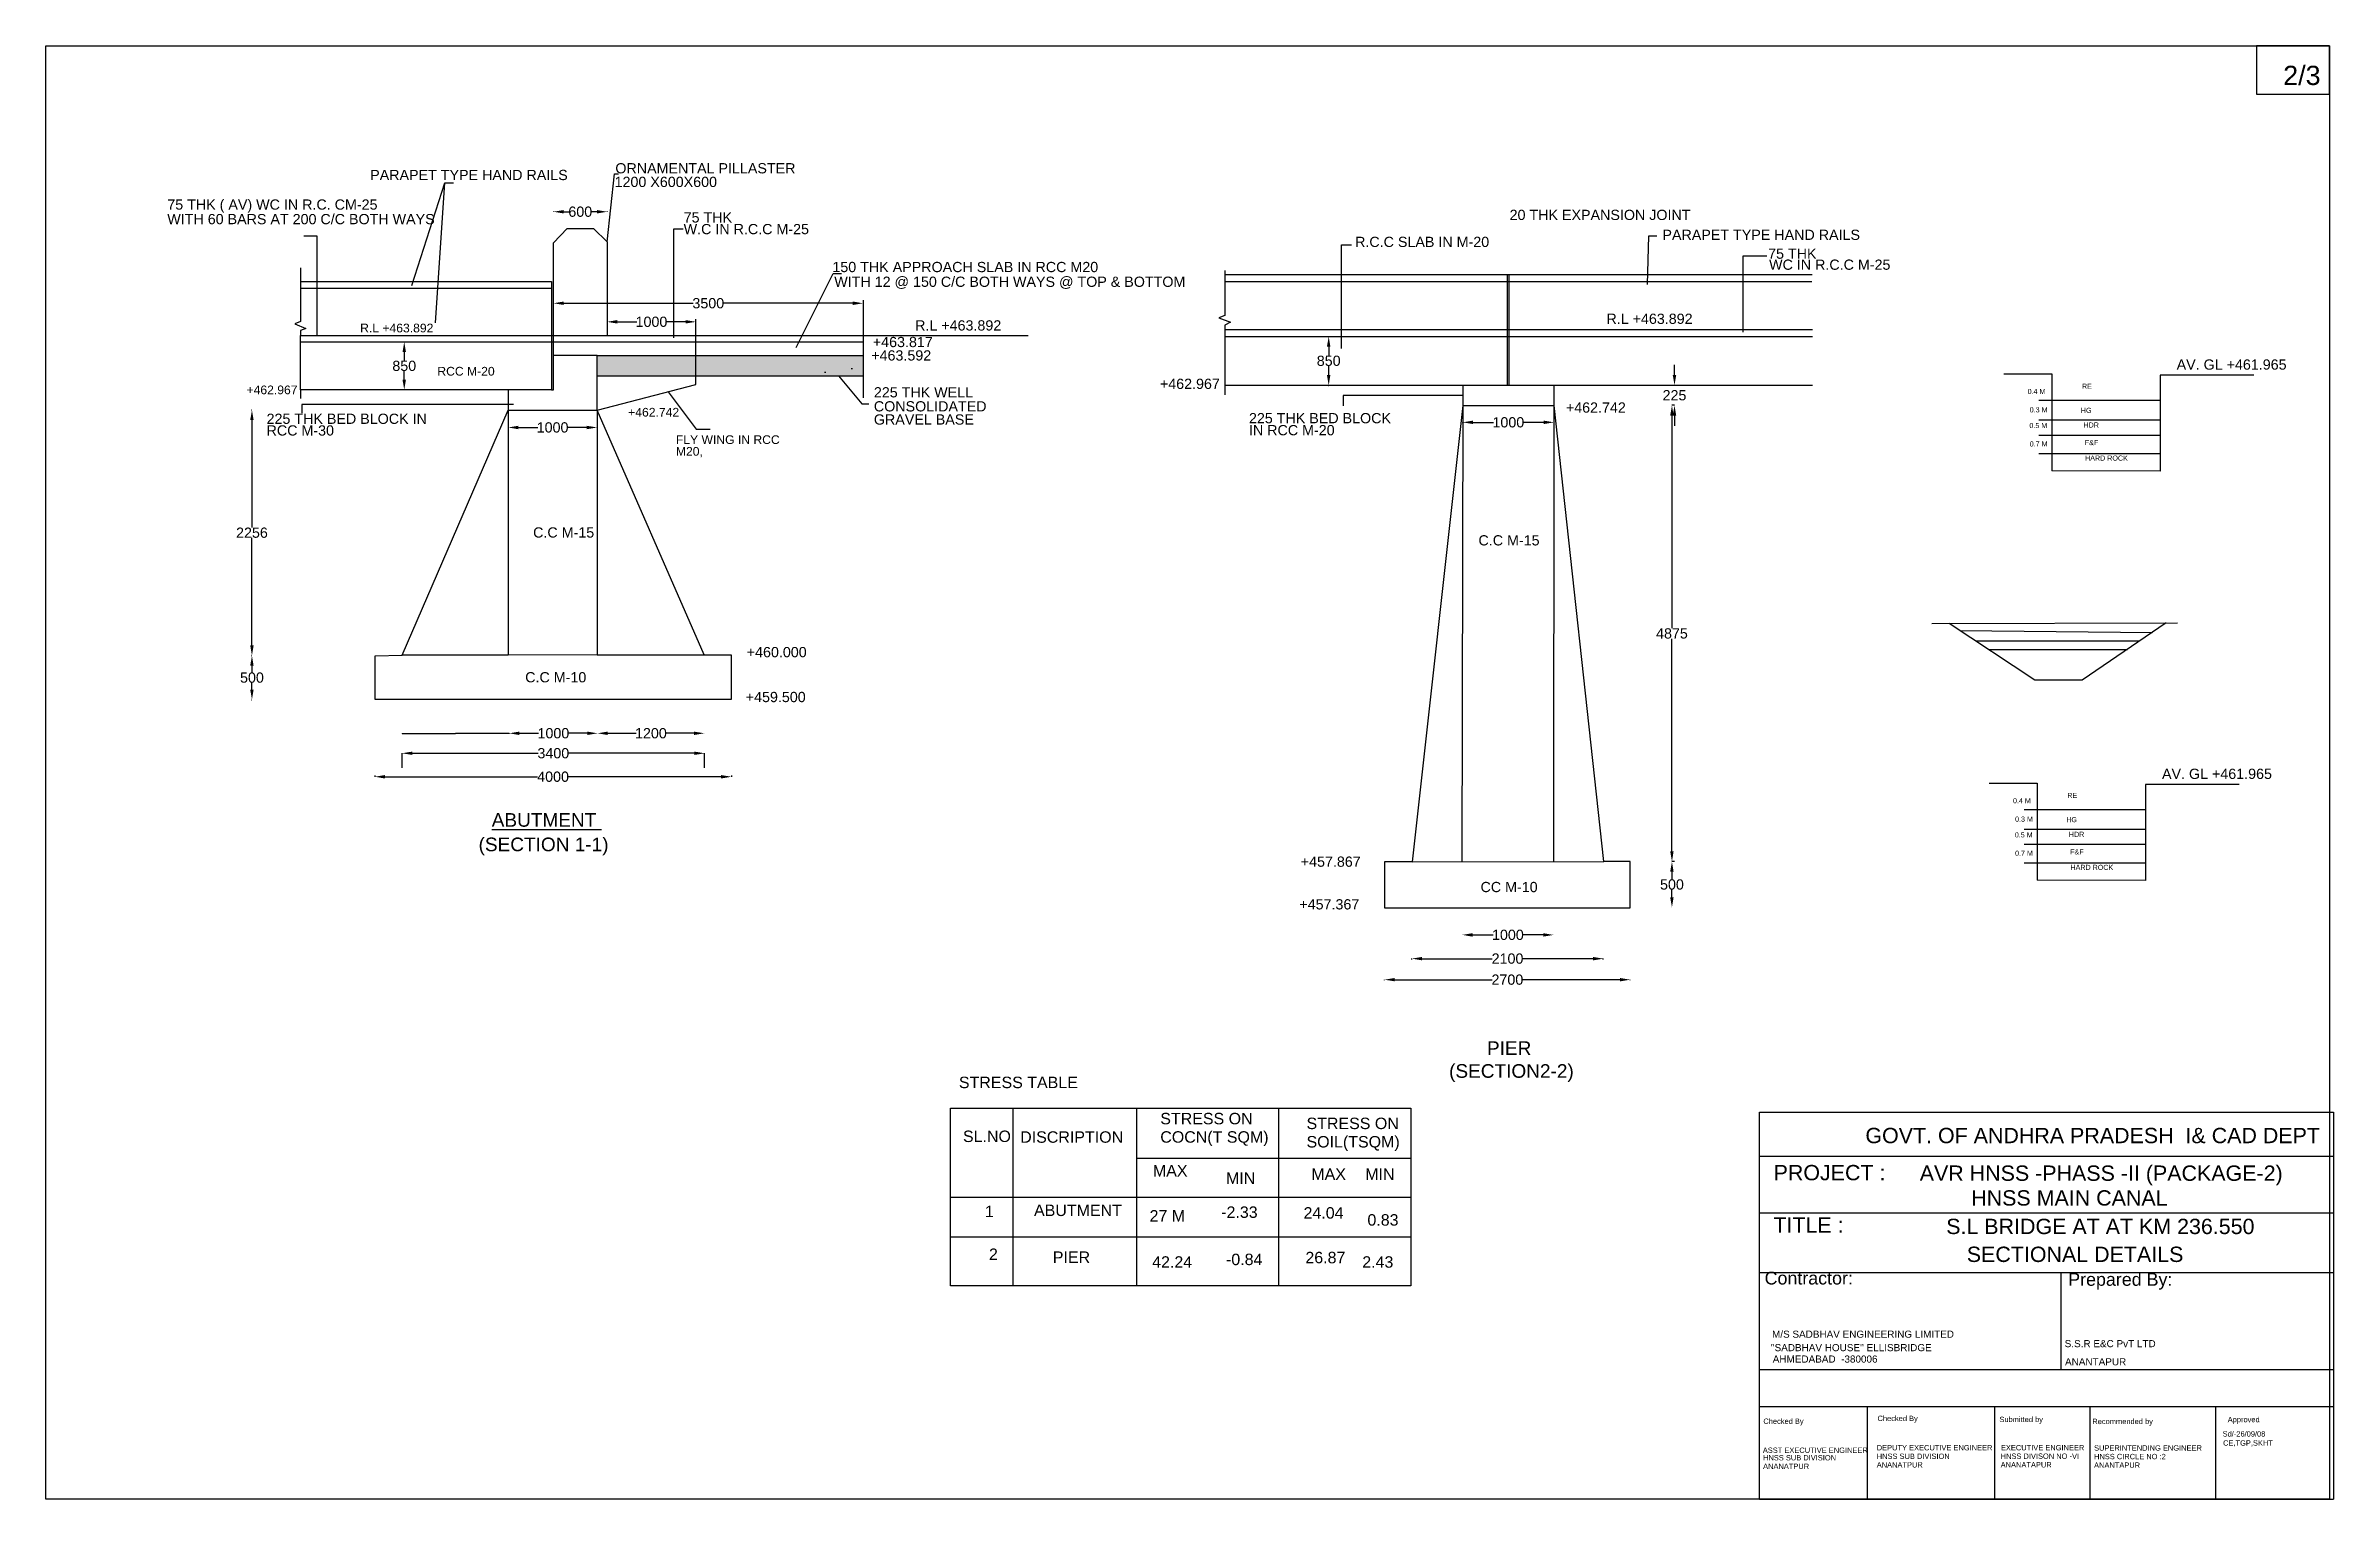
# Model space of a CAD drawing. Header units: inches. Extents: x 71690 to 116467, y 38598 to 67024.
import ezdxf

# ---------------------------------------------------------------- set-up
doc = ezdxf.new("R2010")
doc.units = ezdxf.units.IN
doc.header["$MEASUREMENT"] = 0
doc.layers.add('DIMENSION', color=7, linetype='Continuous')
doc.layers.add('TEXT', color=7, linetype='Continuous')
doc.styles.get("Standard").update_dxf_attribs({"font": 'arial.ttf'})
doc.dimstyles.get("Standard").update_dxf_attribs({"dimtxt": 0.18, "dimasz": 0.18, "dimexe": 0.18, "dimexo": 0.0625, "dimgap": 0.09, "dimtad": 0, "dimtih": 1, "dimtoh": 1, "dimdec": 4, "dimzin": 0, "dimdsep": 46, "dimtxsty": 'Standard', "dimcen": 0.09, "dimadec": 0, "dimazin": 0, "dimtfac": 1, "dimtdec": 4, "dimtofl": 0, "dimtmove": 0, "dimatfit": 3, "dimfxl": 0, "dimtolj": 1, "dimtzin": 0, "dimarcsym": 0})

# ---------------------------------------------------------------- blocks, each defined once
blk = doc.blocks.new('*D9')
at = {"color": 0, "lineweight": -2, "transparency": 16777216}
for p, q in [((78703, 61232), (78703, 61232)), ((78704, 61032), (78704, 60865)), ((78704, 60494), (78704, 60660)), ((78703, 60294), (78703, 60294))]:
    blk.add_line(p, q, dxfattribs=at)
at = {"color": 0, "transparency": 16777216}
for points in [[(78670, 61032), (78737, 61032), (78704, 61232)], [(78670, 60494), (78737, 60494), (78704, 60294)]]:
    blk.add_solid(points, dxfattribs=at)
at = {"layer": 'Defpoints', "color": 0, "transparency": 16777216}
for p in [(78704, 61232), (78704, 61232), (78704, 60294)]:
    blk.add_point(p, dxfattribs=at)
at = {"color": 0, "transparency": 16777216, "insert": (78704, 60763), "char_height": 200, "attachment_point": 5}
blk.add_mtext('\\A1;850', dxfattribs=at)
blk = doc.blocks.new('*D10')
at = {"color": 0, "lineweight": -2, "transparency": 16777216}
for p, q in [((80736, 59562), (80736, 59558)), ((80936, 59559), (81317, 59559)), ((82276, 59559), (81895, 59559)), ((82476, 59562), (82476, 59558))]:
    blk.add_line(p, q, dxfattribs=at)
at = {"color": 0, "transparency": 16777216}
for points in [[(80936, 59592), (80936, 59525), (80736, 59559)], [(82276, 59592), (82276, 59525), (82476, 59559)]]:
    blk.add_solid(points, dxfattribs=at)
at = {"layer": 'Defpoints', "color": 0, "transparency": 16777216}
for p in [(80736, 59562), (82476, 59562), (82476, 59559)]:
    blk.add_point(p, dxfattribs=at)
at = {"color": 0, "transparency": 16777216, "insert": (81606, 59559), "char_height": 200, "attachment_point": 5}
blk.add_mtext('\\A1;1000', dxfattribs=at)
blk = doc.blocks.new('*D11')
at = {"color": 0, "lineweight": -2, "transparency": 16777216}
for p, q in [((82671, 61625), (82671, 61626)), ((82871, 61625), (83252, 61625)), ((84210, 61625), (83829, 61625)), ((84410, 61625), (84410, 61626))]:
    blk.add_line(p, q, dxfattribs=at)
at = {"color": 0, "transparency": 16777216}
for points in [[(82871, 61659), (82871, 61592), (82671, 61625)], [(84210, 61659), (84210, 61592), (84410, 61625)]]:
    blk.add_solid(points, dxfattribs=at)
at = {"layer": 'Defpoints', "color": 0, "transparency": 16777216}
for p in [(82671, 61625), (82671, 61625), (84410, 61625)]:
    blk.add_point(p, dxfattribs=at)
at = {"color": 0, "transparency": 16777216, "insert": (83541, 61625), "char_height": 200, "attachment_point": 5}
blk.add_mtext('\\A1;1000', dxfattribs=at)
blk = doc.blocks.new('*D12')
at = {"color": 0, "lineweight": -2, "transparency": 16777216}
for p, q in [((81625, 61989), (81625, 61989)), ((81825, 61988), (84354, 61988)), ((87481, 61988), (84951, 61988)), ((87681, 61989), (87681, 61989))]:
    blk.add_line(p, q, dxfattribs=at)
at = {"color": 0, "transparency": 16777216}
for points in [[(81825, 62022), (81825, 61955), (81625, 61988)], [(87481, 62022), (87481, 61955), (87681, 61988)]]:
    blk.add_solid(points, dxfattribs=at)
at = {"layer": 'Defpoints', "color": 0, "transparency": 16777216}
for p in [(81625, 61988), (87681, 61988), (87681, 61988)]:
    blk.add_point(p, dxfattribs=at)
at = {"color": 0, "transparency": 16777216, "insert": (84653, 61988), "char_height": 200, "attachment_point": 5}
blk.add_mtext('\\A1;3500', dxfattribs=at)
blk = doc.blocks.new('*D1')
at = {"color": 0, "lineweight": -2, "transparency": 16777216}
for p, q in [((81622, 63781), (81622, 63778)), ((81822, 63778), (81927, 63778)), ((82475, 63778), (82370, 63778)), ((82675, 63781), (82675, 63778))]:
    blk.add_line(p, q, dxfattribs=at)
at = {"color": 0, "transparency": 16777216}
for points in [[(81822, 63811), (81822, 63745), (81622, 63778)], [(82475, 63811), (82475, 63745), (82675, 63778)]]:
    blk.add_solid(points, dxfattribs=at)
at = {"layer": 'Defpoints', "color": 0, "transparency": 16777216}
for p in [(81622, 63781), (82675, 63781), (82675, 63778)]:
    blk.add_point(p, dxfattribs=at)
at = {"color": 0, "transparency": 16777216, "insert": (82148, 63778), "char_height": 200, "attachment_point": 5}
blk.add_mtext('\\A1;600', dxfattribs=at)
blk = doc.blocks.new('*D2')
at = {"color": 0, "lineweight": -2, "transparency": 16777216}
for p, q in [((75714, 59902), (75724, 59902)), ((75724, 59702), (75724, 57602)), ((75724, 55298), (75724, 57398)), ((75714, 55098), (75724, 55098))]:
    blk.add_line(p, q, dxfattribs=at)
at = {"color": 0, "transparency": 16777216}
for points in [[(75690, 59702), (75757, 59702), (75724, 59902)], [(75690, 55298), (75757, 55298), (75724, 55098)]]:
    blk.add_solid(points, dxfattribs=at)
at = {"layer": 'Defpoints', "color": 0, "transparency": 16777216}
for p in [(75714, 59902), (75714, 55098), (75724, 55098)]:
    blk.add_point(p, dxfattribs=at)
at = {"color": 0, "transparency": 16777216, "insert": (75724, 57500), "char_height": 200, "attachment_point": 5}
blk.add_mtext('\\A1;2256', dxfattribs=at)
blk = doc.blocks.new('*D3')
at = {"color": 0, "lineweight": -2, "transparency": 16777216}
for p, q in [((75714, 55098), (75724, 55098)), ((75724, 54898), (75724, 54768)), ((75714, 54234), (75724, 54234)), ((75724, 54434), (75724, 54564))]:
    blk.add_line(p, q, dxfattribs=at)
at = {"color": 0, "transparency": 16777216}
for points in [[(75690, 54898), (75757, 54898), (75724, 55098)], [(75690, 54434), (75757, 54434), (75724, 54234)]]:
    blk.add_solid(points, dxfattribs=at)
at = {"layer": 'Defpoints', "color": 0, "transparency": 16777216}
for p in [(75714, 55098), (75714, 54234), (75724, 54234)]:
    blk.add_point(p, dxfattribs=at)
at = {"color": 0, "transparency": 16777216, "insert": (75724, 54666), "char_height": 200, "attachment_point": 5}
blk.add_mtext('\\A1;500', dxfattribs=at)
blk = doc.blocks.new('*D4')
at = {"color": 0, "lineweight": -2, "transparency": 16777216}
for p, q in [((78660, 53578), (78660, 53577)), ((78660, 53577), (79709, 53577)), ((80758, 53577), (79709, 53577)), ((80758, 53578), (80758, 53577))]:
    blk.add_line(p, q, dxfattribs=at)
at = {"color": 0, "transparency": 16777216}
for points in [[(78660, 53577), (78660, 53577), (78660, 53577)], [(80758, 53577), (80758, 53577), (80758, 53577)]]:
    blk.add_solid(points, dxfattribs=at)
at = {"layer": 'Defpoints', "color": 0, "transparency": 16777216}
for p in [(78660, 53578), (80758, 53578), (80758, 53577)]:
    blk.add_point(p, dxfattribs=at)
at = {"color": 0, "transparency": 16777216, "insert": (79709, 53577), "char_height": 0.18, "attachment_point": 5}
blk.add_mtext('\\A1;1200', dxfattribs=at)
blk = doc.blocks.new('*D5')
at = {"color": 0, "lineweight": -2, "transparency": 16777216}
for p, q in [((80758, 53578), (80758, 53578)), ((80958, 53578), (81333, 53578)), ((82286, 53578), (81911, 53578)), ((82486, 53578), (82486, 53578))]:
    blk.add_line(p, q, dxfattribs=at)
at = {"color": 0, "transparency": 16777216}
for points in [[(80958, 53611), (80958, 53544), (80758, 53578)], [(82286, 53611), (82286, 53544), (82486, 53578)]]:
    blk.add_solid(points, dxfattribs=at)
at = {"layer": 'Defpoints', "color": 0, "transparency": 16777216}
for p in [(80758, 53578), (82486, 53578), (82486, 53578)]:
    blk.add_point(p, dxfattribs=at)
at = {"color": 0, "transparency": 16777216, "insert": (81622, 53578), "char_height": 200, "attachment_point": 5}
blk.add_mtext('\\A1;1000', dxfattribs=at)
blk = doc.blocks.new('*D6')
at = {"color": 0, "lineweight": -2, "transparency": 16777216}
for p, q in [((82486, 53578), (82486, 53578)), ((82686, 53578), (83241, 53578)), ((84374, 53578), (83819, 53578)), ((84574, 53578), (84574, 53578))]:
    blk.add_line(p, q, dxfattribs=at)
at = {"color": 0, "transparency": 16777216}
for points in [[(82686, 53611), (82686, 53544), (82486, 53578)], [(84374, 53611), (84374, 53544), (84574, 53578)]]:
    blk.add_solid(points, dxfattribs=at)
at = {"layer": 'Defpoints', "color": 0, "transparency": 16777216}
for p in [(82486, 53578), (84574, 53578), (84574, 53578)]:
    blk.add_point(p, dxfattribs=at)
at = {"color": 0, "transparency": 16777216, "insert": (83530, 53578), "char_height": 200, "attachment_point": 5}
blk.add_mtext('\\A1;1200', dxfattribs=at)
blk = doc.blocks.new('*D7')
at = {"color": 0, "lineweight": -2, "transparency": 16777216}
for p, q in [((78662, 52903), (78662, 53187)), ((78862, 53187), (81323, 53187)), ((84380, 53187), (81919, 53187)), ((84580, 52903), (84580, 53187))]:
    blk.add_line(p, q, dxfattribs=at)
at = {"color": 0, "transparency": 16777216}
for points in [[(78862, 53220), (78862, 53154), (78662, 53187)], [(84380, 53220), (84380, 53154), (84580, 53187)]]:
    blk.add_solid(points, dxfattribs=at)
at = {"layer": 'Defpoints', "color": 0, "transparency": 16777216}
for p in [(78662, 52902), (84580, 53187), (84580, 52902)]:
    blk.add_point(p, dxfattribs=at)
at = {"color": 0, "transparency": 16777216, "insert": (81621, 53187), "char_height": 200, "attachment_point": 5}
blk.add_mtext('\\A1;3400', dxfattribs=at)
blk = doc.blocks.new('*D8')
at = {"color": 0, "lineweight": -2, "transparency": 16777216}
for p, q in [((78127, 52750), (78127, 52728)), ((78327, 52728), (81313, 52728)), ((84904, 52728), (81918, 52728)), ((85104, 52750), (85104, 52728))]:
    blk.add_line(p, q, dxfattribs=at)
at = {"color": 0, "transparency": 16777216}
for points in [[(78327, 52761), (78327, 52694), (78127, 52728)], [(84904, 52761), (84904, 52694), (85104, 52728)]]:
    blk.add_solid(points, dxfattribs=at)
at = {"layer": 'Defpoints', "color": 0, "transparency": 16777216}
for p in [(78127, 52750), (85104, 52750), (85104, 52728)]:
    blk.add_point(p, dxfattribs=at)
at = {"color": 0, "transparency": 16777216, "insert": (81616, 52728), "char_height": 200, "attachment_point": 5}
blk.add_mtext('\\A1;4000', dxfattribs=at)
blk = doc.blocks.new('*D18')
at = {"color": 0, "lineweight": -2, "transparency": 16777216}
for p, q in [((96789, 61340), (96792, 61340)), ((96792, 61140), (96792, 60964)), ((96792, 60583), (96792, 60760)), ((96789, 60383), (96792, 60383))]:
    blk.add_line(p, q, dxfattribs=at)
at = {"color": 0, "transparency": 16777216}
for points in [[(96758, 61140), (96825, 61140), (96792, 61340)], [(96758, 60583), (96825, 60583), (96792, 60383)]]:
    blk.add_solid(points, dxfattribs=at)
at = {"layer": 'Defpoints', "color": 0, "transparency": 16777216}
for p in [(96789, 61340), (96789, 60383), (96792, 60383)]:
    blk.add_point(p, dxfattribs=at)
at = {"color": 0, "transparency": 16777216, "insert": (96792, 60862), "char_height": 200, "attachment_point": 5}
blk.add_mtext('\\A1;850', dxfattribs=at)
blk = doc.blocks.new('*D19')
at = {"color": 0, "lineweight": -2, "transparency": 16777216}
for p, q in [((99414, 59640), (99414, 59659)), ((99614, 59659), (100018, 59659)), ((101001, 59659), (100596, 59659)), ((101201, 59639), (101201, 59659))]:
    blk.add_line(p, q, dxfattribs=at)
at = {"color": 0, "transparency": 16777216}
for points in [[(99614, 59693), (99614, 59626), (99414, 59659)], [(101001, 59693), (101001, 59626), (101201, 59659)]]:
    blk.add_solid(points, dxfattribs=at)
at = {"layer": 'Defpoints', "color": 0, "transparency": 16777216}
for p in [(99414, 59640), (101201, 59659), (101201, 59639)]:
    blk.add_point(p, dxfattribs=at)
at = {"color": 0, "transparency": 16777216, "insert": (100307, 59659), "char_height": 200, "attachment_point": 5}
blk.add_mtext('\\A1;1000', dxfattribs=at)
blk = doc.blocks.new('*D20')
at = {"color": 0, "lineweight": -2, "transparency": 16777216}
for p, q in [((103558, 60583), (103558, 60783)), ((103555, 60383), (103558, 60383)), ((103555, 59992), (103558, 59992)), ((103558, 59792), (103558, 59592))]:
    blk.add_line(p, q, dxfattribs=at)
at = {"color": 0, "transparency": 16777216}
for points in [[(103524, 60583), (103591, 60583), (103558, 60383)], [(103524, 59792), (103591, 59792), (103558, 59992)]]:
    blk.add_solid(points, dxfattribs=at)
at = {"layer": 'Defpoints', "color": 0, "transparency": 16777216}
for p in [(103555, 60383), (103555, 59992), (103558, 59992)]:
    blk.add_point(p, dxfattribs=at)
at = {"color": 0, "transparency": 16777216, "insert": (103558, 60188), "char_height": 200, "attachment_point": 5}
blk.add_mtext('\\A1;225', dxfattribs=at)
blk = doc.blocks.new('*D13')
at = {"color": 0, "lineweight": -2, "transparency": 16777216}
for p, q in [((103555, 59992), (103507, 59992)), ((103508, 59792), (103508, 55633)), ((103508, 51269), (103508, 55428)), ((103555, 51069), (103507, 51069))]:
    blk.add_line(p, q, dxfattribs=at)
at = {"color": 0, "transparency": 16777216}
for points in [[(103474, 59792), (103541, 59792), (103508, 59992)], [(103474, 51269), (103541, 51269), (103508, 51069)]]:
    blk.add_solid(points, dxfattribs=at)
at = {"layer": 'Defpoints', "color": 0, "transparency": 16777216}
for p in [(103555, 59992), (103508, 51069), (103555, 51069)]:
    blk.add_point(p, dxfattribs=at)
at = {"color": 0, "transparency": 16777216, "insert": (103508, 55530), "char_height": 200, "attachment_point": 5}
blk.add_mtext('\\A1;4875', dxfattribs=at)
blk = doc.blocks.new('*D14')
at = {"color": 0, "lineweight": -2, "transparency": 16777216}
for p, q in [((103507, 51069), (103507, 51069)), ((103508, 50869), (103508, 50723)), ((103507, 50172), (103507, 50172)), ((103508, 50372), (103508, 50518))]:
    blk.add_line(p, q, dxfattribs=at)
at = {"color": 0, "transparency": 16777216}
for points in [[(103474, 50869), (103541, 50869), (103508, 51069)], [(103474, 50372), (103541, 50372), (103508, 50172)]]:
    blk.add_solid(points, dxfattribs=at)
at = {"layer": 'Defpoints', "color": 0, "transparency": 16777216}
for p in [(103508, 51069), (103508, 50172), (103508, 50172)]:
    blk.add_point(p, dxfattribs=at)
at = {"color": 0, "transparency": 16777216, "insert": (103508, 50620), "char_height": 200, "attachment_point": 5}
blk.add_mtext('\\A1;500', dxfattribs=at)
blk = doc.blocks.new('*D15')
at = {"color": 0, "lineweight": -2, "transparency": 16777216}
for p, q in [((99406, 49635), (99406, 49635)), ((99606, 49635), (100009, 49635)), ((100991, 49635), (100587, 49635)), ((101191, 49635), (101191, 49635))]:
    blk.add_line(p, q, dxfattribs=at)
at = {"color": 0, "transparency": 16777216}
for points in [[(99606, 49668), (99606, 49601), (99406, 49635)], [(100991, 49668), (100991, 49601), (101191, 49635)]]:
    blk.add_solid(points, dxfattribs=at)
at = {"layer": 'Defpoints', "color": 0, "transparency": 16777216}
for p in [(99406, 49635), (101191, 49635), (101191, 49635)]:
    blk.add_point(p, dxfattribs=at)
at = {"color": 0, "transparency": 16777216, "insert": (100298, 49635), "char_height": 200, "attachment_point": 5}
blk.add_mtext('\\A1;1000', dxfattribs=at)
blk = doc.blocks.new('*D16')
at = {"color": 0, "lineweight": -2, "transparency": 16777216}
for p, q in [((98419, 49156), (98419, 49171)), ((98619, 49170), (99991, 49170)), ((101964, 49170), (100592, 49170)), ((102164, 49156), (102164, 49171))]:
    blk.add_line(p, q, dxfattribs=at)
at = {"color": 0, "transparency": 16777216}
for points in [[(98619, 49204), (98619, 49137), (98419, 49170)], [(101964, 49204), (101964, 49137), (102164, 49170)]]:
    blk.add_solid(points, dxfattribs=at)
at = {"layer": 'Defpoints', "color": 0, "transparency": 16777216}
for p in [(98419, 49156), (102164, 49170), (102164, 49156)]:
    blk.add_point(p, dxfattribs=at)
at = {"color": 0, "transparency": 16777216, "insert": (100291, 49170), "char_height": 200, "attachment_point": 5}
blk.add_mtext('\\A1;2100', dxfattribs=at)
blk = doc.blocks.new('*D17')
at = {"color": 0, "lineweight": -2, "transparency": 16777216}
for p, q in [((97885, 48748), (97885, 48759)), ((98085, 48759), (99988, 48759)), ((102492, 48759), (100588, 48759)), ((102692, 48748), (102692, 48759))]:
    blk.add_line(p, q, dxfattribs=at)
at = {"color": 0, "transparency": 16777216}
for points in [[(98085, 48792), (98085, 48726), (97885, 48759)], [(102492, 48792), (102492, 48726), (102692, 48759)]]:
    blk.add_solid(points, dxfattribs=at)
at = {"layer": 'Defpoints', "color": 0, "transparency": 16777216}
for p in [(97885, 48748), (102692, 48759), (102692, 48748)]:
    blk.add_point(p, dxfattribs=at)
at = {"color": 0, "transparency": 16777216, "insert": (100288, 48759), "char_height": 200, "attachment_point": 5}
blk.add_mtext('\\A1;2700', dxfattribs=at)

msp = doc.modelspace()

# ---------------------------------------------------------------- hatches: boundary and pattern name
at = {"layer": 'Defpoints'}
h = msp.add_hatch(dxfattribs=at)
h.set_pattern_fill('AR-SAND', color=256, scale=1000, style=0)
h.paths.add_polyline_path([(87680.62917, 60967.89161), (84409.87348, 60967.89161), (84409.87348, 60569.7149), (87680.62917, 60569.7149)])
h.paths.add_polyline_path([(84409.87348, 60967.89161), (82476.15396, 60967.89161), (82476.15396, 60569.7149), (84409.87348, 60569.7149)])
h = msp.add_hatch(dxfattribs=at)
h.set_pattern_fill('AR-SAND', color=256, scale=20, style=0)
h.set_pattern_definition([(37.5, (0, 0), (-1.259867, 38.536475), [0, -30.4, 0, -34, 0, -32.5]), (7.5, (0, 0), (35.395534, 56.442921), [0, -16.4, 0, -27.4, 0, -10.5]), (327.5, (-24.6, 0), (62.282837, 0.113181), [0, -10, 0, -36, 0, -47]), (317.5, (-24.6, 0), (60.122532, 17.55351), [0, -5, 0, -23.6, 0, -27])])
h.paths.add_polyline_path([(84409.87348, 60967.89161), (82476.15396, 60967.89161), (82476.15396, 60569.7149), (84409.87348, 60569.7149)])
h.paths.add_polyline_path([(87680.62917, 60967.89161), (84409.87348, 60967.89161), (84409.87348, 60569.7149), (87680.62917, 60569.7149)])

# ---------------------------------------------------------------- linework, layer by layer
for points in [[(81584.9235, 60293.58229), (81624.96172, 60293.58229), (81624.96172, 63170.92285), (81888.34333, 63448.50202), (82408.4204, 63448.50202), (82671.14763, 63186.76059), (82671.14763, 61360.30325)], [(76672.43717, 62678.55889), (76672.43717, 61628.85753), (76560.23955, 61583.57187), (76775.26845, 61497.21325), (76674.07829, 61452.98082), (76674.07829, 61360.30325), (87680.62917, 61360.30325)], [(76672.43717, 62410.58132), (81584.9235, 62410.58132), (81584.9235, 61360.30325), (81584.9235, 60293.58229), (76671.90198, 60293.58229), (76674.07829, 61360.30325)], [(76672.43717, 62282.76679), (81584.9235, 62282.76679)], [(94758.69967, 62630.61558), (94758.69967, 61750.58739), (94644.88445, 61705.44801), (94868.14558, 61616.83132), (94760.04452, 61561.61384), (94760.04452, 60195.73481)], [(94758.69967, 62552.54258), (106254.05809, 62552.54258)], [(94758.69967, 62415.42467), (106242.57293, 62415.42467)], [(100289.00511, 60383.39625), (100289.00511, 62552.54258)], [(100324.50132, 60383.39625), (100324.50132, 62552.54258)], [(87680.62917, 62048.57639), (87680.62917, 60136.91057)], [(82476.15396, 59900.00663), (84409.87348, 60397.376), (84409.87348, 61674.22832)], [(87680.62917, 61360.30325), (90913.0544, 61360.30325)], [(94760.04452, 61475.19226), (106259.08878, 61475.19226)], [(76673.81559, 61231.54218), (87680.62917, 61231.54218)], [(80736.37671, 60293.58229), (80736.37671, 55102.51874), (78663.13738, 55102.51874), (80736.37671, 59900.00663), (82476.15396, 59900.00663), (82476.15396, 60967.89161), (81624.96172, 60967.89161)], [(82476.15396, 60967.89161), (87680.62917, 60967.89161)], [(94760.04452, 61340.37272), (106259.08878, 61340.37272)], [(82476.15396, 60569.7149), (87680.62917, 60569.7149)], [(110004.02969, 60605.34773), (110941.14696, 60605.34773)], [(110941.14696, 60605.34773), (110941.14696, 58712.63746)], [(114895.05007, 60579.90027), (113058.25508, 60579.90027), (113058.25508, 58703.25537)], [(76674.07829, 60293.58229), (76674.07829, 60122.99002)], [(94760.04452, 60383.39625), (106259.08878, 60383.39625)], [(99414.77931, 60383.39625), (99414.77931, 59987.57324), (101200.91616, 59987.57324), (101200.91616, 60383.39625)], [(110685.94281, 60090.43099), (113058.25508, 60090.43099)], [(82476.15396, 59900.00663), (82476.15396, 55113.68381), (80736.37671, 55102.51874)], [(82476.15396, 55113.68381), (84572.63706, 55113.68381), (82476.15396, 59900.00663)], [(99414.77931, 59987.57324), (98424.30016, 51062.96521), (97884.20009, 51062.96521), (97884.20009, 50163.8669), (102691.70744, 50163.8669), (102691.70744, 51067.20263), (102176.73295, 51067.20263), (101200.91616, 59987.57324)], [(99414.77931, 59987.57324), (99397.0256, 51064.06365)], [(101197.38198, 51066.0967), (101200.91616, 59987.57324)], [(113058.25508, 59703.63317), (110685.94281, 59703.63317)], [(110685.94281, 59411.23208), (113058.25508, 59411.23208)], [(113058.25508, 59044.32677), (110685.94281, 59044.32677)], [(113058.25508, 58703.25537), (110941.14696, 58712.63746)], [(84572.63706, 55113.68381), (85101.34865, 55113.68381), (85101.34865, 54240.1473), (78132.83625, 54240.1473), (78132.83625, 55094.26738), (78663.13738, 55102.51874)], [(109717.98487, 52600.69592), (110655.10214, 52600.69592)], [(110655.10214, 52600.69592), (110655.10214, 50707.98565)], [(114609.00525, 52575.24846), (112772.21027, 52575.24846), (112772.21027, 50698.60356)], [(110399.89799, 52085.77917), (112772.21027, 52085.77917)], [(112772.21027, 51698.98135), (110399.89799, 51698.98135)], [(98424.30016, 51062.96521), (102176.73295, 51067.20263)], [(110399.89799, 51406.58026), (112772.21027, 51406.58026)], [(112772.21027, 51039.67496), (110399.89799, 51039.67496)], [(112772.21027, 50698.60356), (110655.10214, 50707.98565)]]:
    msp.add_lwpolyline(points)
for points in [[(116373.94451, 38598.37756), (71689.77365, 38598.37756), (71689.77365, 67023.65275), (116373.94451, 67023.65275)], [(116373.94451, 67023.65275), (114944.38208, 67023.65275), (114944.38208, 66076.44399), (116373.94451, 66076.44399)], [(89392.12814, 46245.84981), (98399.84855, 46245.84981), (98399.84855, 42770.03014), (89392.12814, 42770.03014)]]:
    msp.add_lwpolyline(points, close=True, dxfattribs=at)
for points in [[(108592.69344, 55727.5348), (113398.76394, 55738.7151)], [(113180.58793, 55738.20756), (111535.64249, 54615.09891), (110606.87902, 54615.09891), (108933.99692, 55728.32877)], [(109140.98983, 55590.58405), (112907.91327, 55552.03527)], [(112659.12996, 55382.17511), (109462.59456, 55376.57016)], [(109701.5297, 55217.56928), (112418.68898, 55218.01079)], [(90608.99863, 46245.84981), (90608.99863, 42770.03014)], [(93032.48818, 46245.84981), (93032.48818, 42770.03014)], [(95812.81036, 46245.84981), (95812.81036, 42770.03014)], [(93032.48818, 45265.70392), (98399.84855, 45265.70392)], [(89392.12814, 44507.93997), (98399.84855, 44507.93997)], [(98399.84855, 43720.76305), (89392.12814, 43720.76305)]]:
    msp.add_lwpolyline(points, dxfattribs=at)
at = {"layer": 'TEXT'}
for points in [[(105222.89886, 38598.37756), (105222.89886, 46169.3989), (116452.21997, 46169.3989), (116452.21997, 38598.37756)], [(105237.20269, 45307.73146), (116466.52381, 45307.73146)], [(105222.89886, 44199.93848), (116452.21997, 44199.93848)], [(105222.89886, 43030.18903), (116452.21997, 43030.18903)], [(111120.20073, 43030.18903), (111120.20073, 41135.33551)], [(105222.89886, 41135.33551), (116452.21997, 41135.33551)], [(105222.89886, 40411.48934), (116452.21997, 40411.48934)], [(107327.55463, 40409.55057), (107327.55463, 38598.37756)], [(109821.93313, 40411.48934), (109821.93313, 38598.37756)], [(111681.68296, 40390.19117), (111681.68296, 38598.37756)], [(114145.03686, 40390.19117), (114145.03686, 38598.37756)], [(105222.89886, 38598.37756), (116452.21997, 38598.37756)]]:
    msp.add_lwpolyline(points, dxfattribs=at)

# ---------------------------------------------------------------- texts
at = {"layer": 'Defpoints'}
for s, height, p in [('2/3', 376.257439, (115468.74401, 66256.44629)), ('STRESS TABLE ', 223.7746367, (89556.33851, 46638.0324)), ('STRESS ON ', 223.774637, (93496.78332, 45930.61615)), ('SL.NO', 223.774637, (89635.8114, 45584.12655)), ('DISCRIPTION', 223.7746367, (90755.65071, 45569.68949)), ('COCN(T SQM)', 223.7746367, (93496.78332, 45571.14188)), ('STRESS ON ', 223.774637, (96357.79246, 45836.77529)), ('SOIL(TSQM)', 223.774637, (96357.79246, 45477.30103)), ('MAX', 223.774637, (93352.42508, 44909.11409)), ('MIN', 223.774637, (94782.92995, 44764.74325)), ('MAX', 223.774637, (96451.8517, 44844.14734)), ('MIN', 223.774637, (97506.66833, 44844.14734)), ('1', 223.77464, (90065.15403, 44115.07521)), ('ABUTMENT', 223.774637, (91026.04876, 44136.7308)), ('27 M', 223.774637, (93287.4024, 44028.45289)), ('-2.33', 223.774637, (94689.00804, 44100.63816)), ('24.04', 223.774637, (96300.13193, 44086.2011)), ('0.83', 223.774637, (97550.01719, 43949.04879)), ('2', 223.77464, (90144.62693, 43277.72518)), ('PIER', 223.774637, (91394.51219, 43219.97696)), ('26.87', 223.774637, (96336.25536, 43212.75843)), ('42.24', 223.774637, (93337.97546, 43126.13581)), ('-0.84', 223.774637, (94782.92995, 43176.66579)), ('2.43', 223.774637, (97448.87047, 43126.13581))]:
    msp.add_text(s, height=height, dxfattribs=at).set_placement(p)
at = {"layer": 'DIMENSION'}
for s, height, p in [('PARAPET TYPE HAND RAILS ', 200, (78037.46788, 64397.23276)), ('ORNAMENTAL PILLASTER', 200, (82834.66656, 64528.25458)), ('1200 X600X600 ', 200, (82819.52857, 64262.05801)), ('WITH 60 BARS AT 200 C/C BOTH WAYS ', 200, (74067.73482, 63534.03742)), ('75 THK ( AV) WC IN R.C. CM-25', 200, (74067.73482, 63818.81916)), ('75 THK ', 200, (84170.98468, 63567.10405)), ('20 THK EXPANSION JOINT', 200, (100332.00208, 63616.49534)), ('W.C IN R.C.C M-25', 200, (84170.98468, 63338.71528)), ('R.C.C SLAB IN M-20', 200, (97308.31913, 63088.83525)), ('PARAPET TYPE HAND RAILS ', 200, (103322.27093, 63226.91282)), ('150 THK APPROACH SLAB IN RCC M20', 200, (87080.70034, 62596.97939)), ('75 THK ', 200, (105389.73479, 62858.19508)), ('WC IN R.C.C M-25', 200, (105408.76478, 62642.7012)), ('WITH 12 @ 150 C/C BOTH WAYS @ TOP & BOTTOM', 200, (87117.91026, 62309.12157)), ('R.L +463.892', 170, (77841.03887, 61418.94116)), ('R.L +463.892', 200, (88699.64778, 61455.19492)), ('R.L +463.892', 200, (102226.31848, 61584.9659)), ('+463.592', 200, (87841.66706, 60868.21115)), ('+463.817', 200, (87872.17023, 61130.31167)), ('RCC M-20', 170, (79351.97361, 60573.82518)), ('+462.967', 200, (93489.48492, 60312.64441)), ('AV. GL +461.965', 200, (113382.89651, 60689.67877)), ('+462.967', 170, (75618.09801, 60208.71111)), ('225 THK WELL', 200, (87892.68989, 60146.89139)), ('CONSOLIDATED', 200, (87892.68989, 59872.51521)), ('+462.742', 200, (101432.64238, 59848.97872)), ('0.4 M', 99.771067, (110466.91781, 60213.60559)), ('RE ', 99.771067, (111530.06154, 60316.23614)), ('225 THK BED BLOCK IN ', 200, (76010.04159, 59629.18309)), ('RCC M-30', 200, (76010.04159, 59400.79432)), ('+462.742', 170, (83085.39574, 59771.75445)), ('GRAVEL BASE ', 200, (87892.68989, 59615.38435)), ('225 THK BED BLOCK', 200, (95231.79788, 59641.08467)), ('IN RCC M-20', 200, (95231.79788, 59406.40192)), ('0.5 M', 99.771067, (110502.86946, 59546.50705)), ('0.3 M', 99.771067, (110508.00543, 59854.39868)), ('HG', 99.771067, (111509.51779, 59844.13564)), ('HDR', 99.771067, (111560.87734, 59556.77009)), ('FLY WING IN RCC', 170, (84018.7917, 59235.36271)), ('M20,', 170, (84018.7917, 59006.97394)), ('0.7 M', 99.771067, (110508.00543, 59187.30014)), ('F&F ', 99.771067, (111586.55717, 59212.95775)), ('HARD ROCK', 99.771067, (111591.69313, 58910.19764)), ('C.C M-15', 200, (81225.29915, 57405.43646)), ('C.C M-15', 200, (99722.63941, 57251.62263)), ('+460.000', 200, (85405.15989, 55065.52325)), ('C.C M-10', 200, (81070.64082, 54573.77075)), ('+459.500', 200, (85385.9531, 54187.36297)), ('AV. GL +461.965', 200, (113096.85169, 52685.02696)), ('RE ', 99.771067, (111244.01672, 52311.58432)), ('%%UABUTMENT ', 266.4254587, (80415.49946, 51750.1537)), ('0.4 M', 99.771067, (110180.87299, 52208.95378)), ('0.3 M', 99.771067, (110221.96061, 51849.74687)), ('(SECTION 1-1)', 266.4254587, (80158.22382, 51271.85957)), ('0.5 M', 99.771067, (110216.82464, 51541.85523)), ('HG', 99.771067, (111223.47297, 51839.48382)), ('HDR', 99.771067, (111274.83252, 51552.11828)), ('+457.867', 200, (96245.26726, 50967.3457)), ('0.7 M', 99.771067, (110221.96061, 51182.64832)), ('F&F ', 99.771067, (111300.51235, 51208.30593)), ('CC M-10', 200, (99763.05221, 50471.23966)), ('HARD ROCK', 99.771067, (111305.64832, 50905.54582)), ('+457.367', 200, (96217.80969, 50132.82616)), ('PIER', 266.425459, (99888.69695, 47287.06643)), ('(SECTION2-2)', 266.4254587, (99147.34041, 46840.08221)), ('GOVT. OF ANDHRA PRADESH  I& CAD DEPT', 300, (107293.18604, 45561.38652)), ('PROJECT :', 300, (105497.15701, 44835.75519)), ('AVR HNSS -PHASS -II (PACKAGE-2)', 300, (108356.13628, 44825.12602)), ('HNSS MAIN CANAL', 300, (109363.86273, 44340.97176)), ('TITLE :', 300, (105492.64615, 43813.44377)), ('S.L BRIDGE AT AT KM 236.550', 300, (108874.68402, 43783.71426)), ('SECTIONAL DETAILS ', 300, (109277.0141, 43237.83881))]:
    msp.add_text(s, height=height, dxfattribs=at).set_placement(p)
at = {"layer": 'TEXT'}
for s, height, p in [('Contractor:', 250, (105321.00129, 42797.71383)), ('Prepared By:', 250, (111261.80228, 42772.57992)), ('M/S SADBHAV ENGINEERING LIMITED ', 138.9776314, (105466.6867, 41756.84902)), ('S.S.R E&C PvT LTD', 138.9776314, (111192.58019, 41571.52391)), ("''SADBHAV HOUSE'' ELLISBRIDGE ", 138.9776314, (105442.45452, 41493.47652)), ('AHMEDABAD  -380006', 138.9776314, (105480.47961, 41270.22075)), ('ANANTAPUR', 138.977631, (111199.40323, 41217.03208)), ('Checked By ', 104.5431716, (105296.70021, 40071.50832)), ('Checked By', 104.543172, (107530.95797, 40127.24)), ('Submitted by ', 104.5431716, (109915.2168, 40106.90693)), ('Recommended by', 104.5431716, (111733.50094, 40067.41288)), ('Sd/-26/09/08', 104.5431716, (114282.59772, 39823.45526)), ('Approved', 104.543172, (114382.50129, 40103.88601)), ('ASST EXECUTIVE ENGINEER ', 104.5431716, (105286.39066, 39504.18189)), ('HNSS SUB DIVISION', 104.5431716, (105291.28643, 39357.4372)), ('DEPUTY EXECUTIVE ENGINEER', 104.5431716, (107515.14555, 39553.41236)), ('HNSS SUB DIVISION ', 104.5431716, (107515.14555, 39385.47296)), ('HNSS DIVISON NO -VI', 104.5431716, (109940.07021, 39387.47721)), ('EXECUTIVE ENGINEER ', 104.5431716, (109944.96598, 39553.78777)), ('SUPERINTENDING ENGINEER', 104.5431716, (111767.36944, 39548.58838)), ('HNSS CIRCLE NO :2', 104.5431716, (111767.36944, 39380.64897)), ('CE,TGP,SKHT', 104.5431716, (114291.69031, 39646.28506)), ('ANANATPUR ', 104.543172, (105291.28643, 39189.49779)), ('ANANATPUR ', 104.543172, (107515.14555, 39217.53355)), ('ANANATAPUR ', 104.5431716, (109940.07021, 39219.5378)), ('ANANTAPUR  ', 104.5431716, (111767.36944, 39212.70956))]:
    msp.add_text(s, height=height, dxfattribs=at).set_placement(p)

# ---------------------------------------------------------------- dimensions: what is measured, and where the dimension line sits
for base, p1, p2, text, picture, middle in [((82674.92235, 63778.05309), (81621.65405, 63780.56471), (82674.92235, 63780.56471), '600', '*D1', (82148.2882, 63778.05309)), ((87680.62917, 61988.48471), (81624.96172, 61988.48471), (87680.62917, 61988.48471), '3500', '*D12', (84652.79544, 61988.48471)), ((82671.14763, 61625.36313), (84409.87348, 61625.36313), (82671.14763, 61625.36313), '1000', '*D11', (83540.51056, 61625.36313)), ((82476.15396, 59558.66233), (80736.37671, 59561.58111), (82476.15396, 59561.58111), '1000', '*D10', (81606.26533, 59558.66233)), ((101200.77811, 59659.25707), (99414.08737, 59639.78371), (101200.77811, 59639.07593), '1000', '*D19', (100307.43274, 59659.25707)), ((84579.8081, 53187.04069), (78662.18249, 52902.44755), (84579.8081, 52902.44755), '3400', '*D7', (81620.99529, 53187.04069)), ((82485.93498, 53577.6274), (80758.27799, 53577.6274), (82485.93498, 53577.6274), '1000', '*D5', (81622.10649, 53577.6274)), ((84573.51758, 53577.6274), (82485.93498, 53577.6274), (84573.51758, 53577.6274), '1200', '*D6', (83529.72628, 53577.6274)), ((85104.27251, 52727.76661), (78126.89101, 52750.00037), (85104.27251, 52750.00037), '4000', '*D8', (81615.58176, 52727.76661)), ((101190.60979, 49634.70026), (99405.55503, 49634.70026), (101190.60979, 49634.70026), '1000', '*D15', (100298.08241, 49634.70026)), ((102164.35486, 49170.32894), (98418.56212, 49155.97022), (102164.35486, 49155.97022), '2100', '*D16', (100291.45849, 49170.32894)), ((102691.79451, 48758.97712), (97884.74547, 48747.54586), (102691.79451, 48747.54586), '2700', '*D17', (100288.26999, 48758.97712))]:
    dim = msp.add_linear_dim(base=base, p1=p1, p2=p2, text=text, dimstyle='Standard', override={"dimtxt": 200, "dimasz": 200})
    dim.commit()
    dim.dimension.update_dxf_attribs({"geometry": picture, "text_midpoint": middle})
for base, p1, p2, text, picture, middle in [((78703.55898, 61231.54218), (78703.55898, 60293.58229), (78703.55898, 61231.54218), '850', '*D9', (78703.55898, 60762.56224)), ((96791.76993, 60383.39625), (96788.8813, 61340.37272), (96788.8813, 60383.39625), '850', '*D18', (96791.76993, 60861.88449)), ((75723.80505, 55097.92344), (75713.55819, 59901.94095), (75713.55819, 55097.92344), '2256', '*D2', (75723.80505, 57499.9322)), ((103507.5527, 51068.57731), (103555.30413, 59992.04473), (103555.30413, 51068.57731), '4875', '*D13', (103507.5527, 55530.31102)), ((75723.80505, 54233.79361), (75713.55819, 55097.92344), (75713.55819, 54233.79361), '500', '*D3', (75723.80505, 54665.85853)), ((103507.5527, 50172.4023), (103507.5527, 51068.57731), (103507.5527, 50172.4023), '500', '*D14', (103507.5527, 50620.48981))]:
    dim = msp.add_linear_dim(base=base, p1=p1, p2=p2, angle=90, text=text, dimstyle='Standard', override={"dimtxt": 200, "dimasz": 200})
    dim.commit()
    dim.dimension.update_dxf_attribs({"geometry": picture, "text_midpoint": middle})
dim = msp.add_linear_dim(base=(103557.7713, 59992.04473), p1=(103555.30413, 60383.39625), p2=(103555.30413, 59992.04473), angle=90, text='225', dimstyle='Standard', override={"dimtxt": 200, "dimasz": 200})
dim.commit()
dim.dimension.update_dxf_attribs({"geometry": '*D20', "text_midpoint": (103557.7713, 60187.72049), "dimtype": 160})
dim = msp.add_linear_dim(base=(80758.27799, 53577.29858), p1=(78659.61087, 53577.6274), p2=(80758.27799, 53577.6274), text='1200', dimstyle='Standard')
dim.commit()
dim.dimension.update_dxf_attribs({"geometry": '*D4', "text_midpoint": (79708.94443, 53577.29858)})

# ---------------------------------------------------------------- leaders
for points in [[(82671.14763, 63186.76059), (82816.29412, 64517.45462), (82896.6977, 64517.45462)], [(78849.9824, 62332.4475), (79495.54022, 64345.87601), (79667.83196, 64345.87601)], [(79317.85731, 61604.92282), (79495.54022, 64345.87601)], [(76999.05931, 61360.30325), (76999.05931, 63298.51457), (76736.70323, 63298.51457)], [(83978.24789, 61309.76033), (83978.24789, 63445.83782), (84159.10281, 63445.83782)], [(103027.45671, 62354.95232), (103058.50305, 63309.01405), (103214.36283, 63309.01405)], [(97039.31472, 61106.38853), (97039.31472, 63129.20382), (97238.94959, 63129.20382)], [(104901.24386, 61425.71212), (104901.24386, 62912.79694), (105367.76093, 62912.79694)], [(86370.4247, 61125.61395), (87093.76078, 62568.26339), (87259.25701, 62568.26339)], [(87200.46855, 60569.7149), (87654.50395, 60022.0002), (87797.20066, 60022.0002)], [(83866.27537, 60257.55787), (84417.93478, 59528.55161), (84687.85985, 59528.55161)], [(99414.77931, 60185.48475), (97073.12878, 60185.48475), (97073.12878, 59984.62324)]]:
    msp.add_leader(points, dimstyle='Standard', override={"dimgap": 0.09, "dimtad": 0})
at = {"layer": 'DIMENSION'}
msp.add_leader([(80842.93021, 60008.86429), (76703.06502, 60008.86429), (76703.06502, 59840.41247)], dimstyle='Standard', override={"dimgap": 0.09, "dimtad": 0}, dxfattribs=at)

doc.saveas('drawing.dxf')
